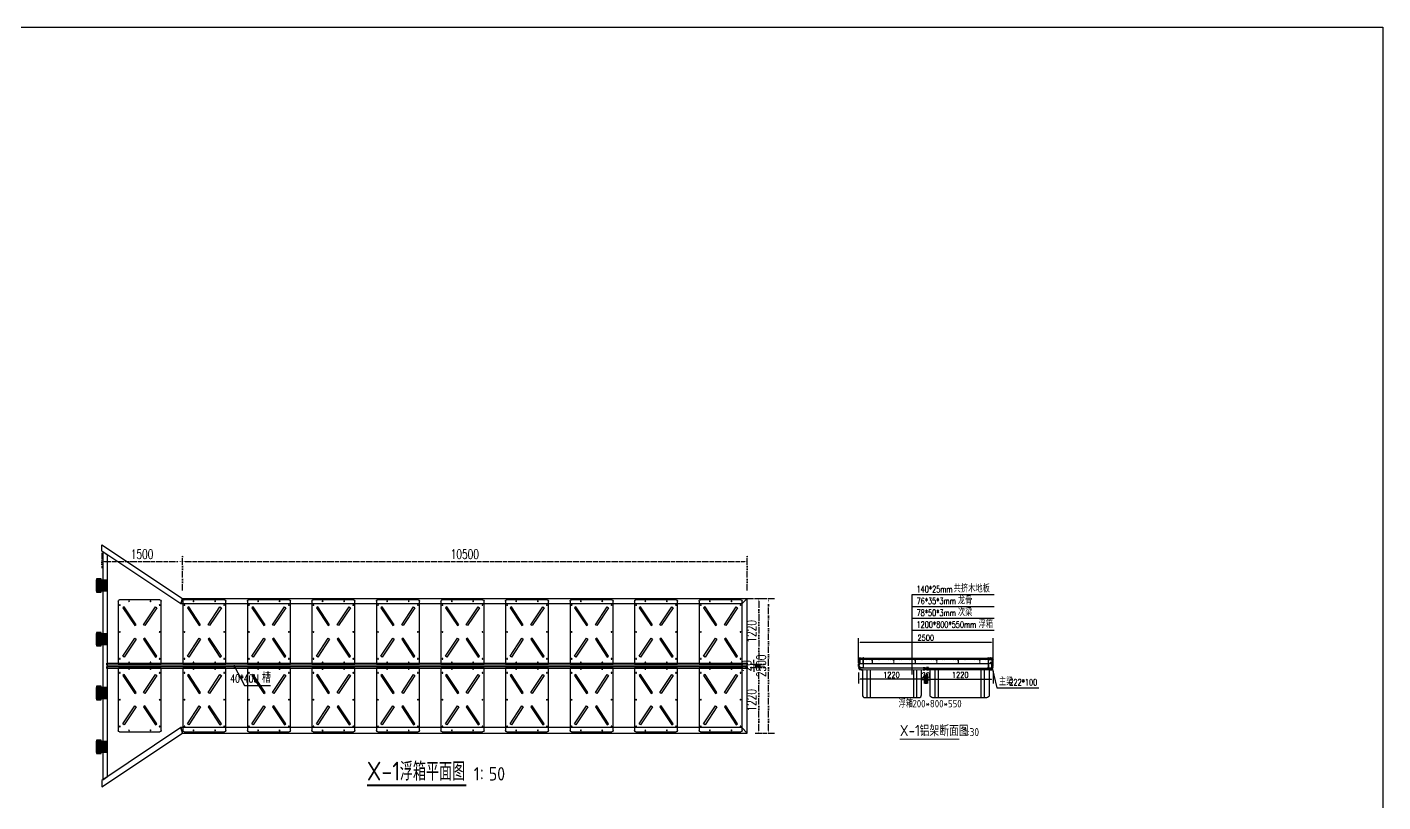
# Model space of a CAD drawing. Extents: x -89702 to 926017, y -610001 to -56924.
# Drawn here: x 138348 to 163556, y -505314 to -490906 of the extents above; entities that cross this region are included whole.
import ezdxf

# ---------------------------------------------------------------- set-up
doc = ezdxf.new("R2010")
doc.units = 0
doc.header["$LTSCALE"] = 10
doc.header["$MEASUREMENT"] = 0
doc.linetypes.add('ACAD_ISO14W100', pattern=[24, 12, -3, 0, -3, 0, -3, 0, -3])
for name, color, linetype in [('DIM_LEAD', 3, 'Continuous'), ('DIM_SYMB', 3, 'Continuous'), ('L-构造线', 6, 'Continuous'), ('PUB_DIM', 3, 'Continuous'), ('PUB_TEXT', 7, 'Continuous'), ('W-_ANTICOLLISION防撞措施', 6, 'Continuous'), ('W-FLOAT_BOWL浮筒', 253, 'Continuous'), ('W-STEEL_FRAME钢架', 3, 'Continuous'), ('W-STEEL_KEEL钢龙骨', 5, 'Continuous'), ('W-WOOD_FLOOR木地板', 30, 'Continuous'), ('柱子底座', 2, 'Continuous'), ('橡胶块', 2, 'Continuous'), ('浮箱U槽', 5, 'Continuous'), ('结构', 1, 'Continuous')]:
    doc.layers.add(name, color=color, linetype=linetype)
doc.styles.add('_TCH_DIM', font='SIMPLEX', dxfattribs={"bigfont": 'GBCBIG'})
doc.styles.get("Standard").update_dxf_attribs({"font": 'gbenor.shx', "bigfont": 'gbcbig.shx'})
doc.styles.add('STANDARD_T3', font='simplex.shx', dxfattribs={"width": 0.7, "bigfont": 'gbcbig.shx'})
doc.dimstyles.new('W&&30', dxfattribs={"dimtxt": 105, "dimasz": 30, "dimexe": 75, "dimexo": 90, "dimgap": 30, "dimtad": 1, "dimdec": 0, "dimzin": 0, "dimdsep": 46, "dimtxsty": 'STANDARD_T3', "dimcen": 0.09, "dimclrd": 1, "dimclre": 1, "dimclrt": 7, "dimazin": 2, "dimtfac": 1, "dimtdec": 0, "dimtix": 1, "dimtmove": 2, "dimatfit": 3, "dimfxl": 0, "dimtolj": 1, "dimtzin": 0, "dimarcsym": 0})
doc.dimstyles.new('W&&50', dxfattribs={"dimtxt": 175, "dimasz": 50, "dimexe": 125, "dimexo": 150, "dimgap": 50, "dimtad": 1, "dimdec": 0, "dimzin": 0, "dimdsep": 46, "dimtxsty": 'STANDARD_T3', "dimcen": 0.09, "dimclrd": 1, "dimclre": 1, "dimclrt": 7, "dimazin": 2, "dimtfac": 1, "dimtdec": 0, "dimtix": 1, "dimtmove": 2, "dimatfit": 3, "dimfxl": 0, "dimtolj": 1, "dimtzin": 0, "dimarcsym": 0})

# ---------------------------------------------------------------- blocks, each defined once
blk = doc.blocks.new('*D877')
at = {"layer": 'Defpoints', "color": 0, "linetype": 'ACAD_ISO14W100', "transparency": 16777216}
for p in [(151736, -501534), (152134, -501534), (151736, -504034)]:
    blk.add_point(p, dxfattribs=at)
at = {"layer": 'PUB_DIM', "color": 1, "linetype": 'ACAD_ISO14W100', "lineweight": -2, "transparency": 16777216}
for p, q in [((151886, -501534), (152259, -501534)), ((152134, -503984), (152134, -501584)), ((151886, -504034), (152259, -504034))]:
    blk.add_line(p, q, dxfattribs=at)
at = {"layer": 'PUB_DIM', "color": 1, "linetype": 'ACAD_ISO14W100', "transparency": 16777216}
for points in [[(152126, -501584), (152143, -501584), (152134, -501534)], [(152126, -503984), (152143, -503984), (152134, -504034)]]:
    blk.add_solid(points, dxfattribs=at)
at = {"layer": 'PUB_DIM', "color": 7, "linetype": 'ACAD_ISO14W100', "transparency": 16777216, "insert": (151997, -502784), "char_height": 175, "attachment_point": 5, "rotation": 90, "style": 'STANDARD_T3'}
blk.add_mtext('\\A1;2500', dxfattribs=at)
blk = doc.blocks.new('$matou$00000145')
at = {"layer": 'W-FLOAT_BOWL浮筒'}
for p, q in [((-600, -375), (-600, 375)), ((-575, 400), (575, 400)), ((600, 375), (600, -375)), ((575, -400), (-575, -400))]:
    blk.add_line(p, q, dxfattribs=at)
at = {"layer": 'W-FLOAT_BOWL浮筒', "color": 3}
for p, q in [((-507, 370), (-493, 370)), ((-500, 377), (-500, 363)), ((-7, 370), (7, 370)), ((0, 377), (0, 363)), ((493, 370), (507, 370)), ((500, 377), (500, 363)), ((-577, 200), (-563, 200)), ((-570, 207), (-570, 193)), ((563, 200), (577, 200)), ((570, 207), (570, 193)), ((-577, -200), (-563, -200)), ((-570, -193), (-570, -207)), ((563, -200), (577, -200)), ((570, -193), (570, -207)), ((-507, -370), (-493, -370)), ((-500, -377), (-500, -363)), ((-7, -370), (7, -370)), ((0, -377), (0, -363)), ((493, -370), (507, -370)), ((500, -377), (500, -363))]:
    blk.add_line(p, q, dxfattribs=at)
at = {"layer": 'W-FLOAT_BOWL浮筒', "ltscale": 100}
for points in [[(-450, 316), (-117, 95), (-133, 70), (-467, 291)], [(450, 316), (117, 95), (133, 70), (467, 291)], [(-450, -316), (-117, -95), (-133, -70), (-467, -291)], [(450, -316), (117, -95), (133, -70), (467, -291)]]:
    blk.add_lwpolyline(points, close=True, dxfattribs=at)
at = {"layer": 'W-FLOAT_BOWL浮筒'}
for centre in [(-500, 370), (0, 370), (500, 370), (-570, 200), (570, 200), (-570, -200), (570, -200), (-500, -370), (0, -370), (500, -370)]:
    blk.add_circle(centre, 7, dxfattribs=at)
for centre, start, end in [((-575, 375), 90, 180), ((575, 375), 0, 90), ((-575, -375), 180, 270), ((575, -375), 270, 0)]:
    blk.add_arc(centre, 25, start, end, dxfattribs=at)
blk = doc.blocks.new('*U817')
at = {"layer": 'W-_ANTICOLLISION防撞措施', "linetype": 'ByBlock', "yscale": -1, "rotation": 89.99999999999999}
for p in [(0, 630), (0, -630)]:
    blk.add_blockref('$matou$00000145', p, dxfattribs=at)
blk = doc.blocks.new('*U818')
at = {"layer": 'W-FLOAT_BOWL浮筒', "color": 0, "linetype": 'ByBlock', "lineweight": -2, "transparency": 16777216}
for p in [(-10800, 0), (-9600, 0), (-8400, 0), (-7200, 0), (-6000, 0), (-4800, 0), (-3600, 0), (-2400, 0), (-1200, 0), (0, 0)]:
    blk.add_blockref('*U817', p, dxfattribs=at)
blk = doc.blocks.new('*D888')
at = {"layer": 'Defpoints', "color": 0, "linetype": 'ACAD_ISO14W100', "transparency": 16777216}
for p in [(151584, -501534), (151643, -502754), (151953, -502754)]:
    blk.add_point(p, dxfattribs=at)
at = {"layer": 'PUB_DIM', "color": 1, "linetype": 'ACAD_ISO14W100', "lineweight": -2, "transparency": 16777216}
for p, q in [((151734, -501534), (152078, -501534)), ((151953, -501584), (151953, -502704)), ((151793, -502754), (152078, -502754))]:
    blk.add_line(p, q, dxfattribs=at)
at = {"layer": 'PUB_DIM', "color": 1, "linetype": 'ACAD_ISO14W100', "transparency": 16777216}
for points in [[(151945, -501584), (151962, -501584), (151953, -501534)], [(151945, -502704), (151962, -502704), (151953, -502754)]]:
    blk.add_solid(points, dxfattribs=at)
at = {"layer": 'PUB_DIM', "color": 7, "linetype": 'ACAD_ISO14W100', "transparency": 16777216, "insert": (151816, -502144), "char_height": 175, "attachment_point": 5, "rotation": 90, "style": 'STANDARD_T3'}
blk.add_mtext('\\A1;1220', dxfattribs=at)
blk = doc.blocks.new('*D889')
at = {"layer": 'Defpoints', "color": 0, "linetype": 'ACAD_ISO14W100', "transparency": 16777216}
for p in [(151643, -502814), (151953, -502814), (151736, -504034)]:
    blk.add_point(p, dxfattribs=at)
at = {"layer": 'PUB_DIM', "color": 1, "linetype": 'ACAD_ISO14W100', "lineweight": -2, "transparency": 16777216}
for p, q in [((151793, -502814), (152078, -502814)), ((151953, -503984), (151953, -502864)), ((151886, -504034), (152078, -504034))]:
    blk.add_line(p, q, dxfattribs=at)
at = {"layer": 'PUB_DIM', "color": 1, "linetype": 'ACAD_ISO14W100', "transparency": 16777216}
for points in [[(151945, -502864), (151962, -502864), (151953, -502814)], [(151945, -503984), (151962, -503984), (151953, -504034)]]:
    blk.add_solid(points, dxfattribs=at)
at = {"layer": 'PUB_DIM', "color": 7, "linetype": 'ACAD_ISO14W100', "transparency": 16777216, "insert": (151816, -503424), "char_height": 175, "attachment_point": 5, "rotation": 90, "style": 'STANDARD_T3'}
blk.add_mtext('\\A1;1220', dxfattribs=at)
blk = doc.blocks.new('*D846')
at = {"layer": 'Defpoints', "color": 0, "linetype": 'ACAD_ISO14W100', "transparency": 16777216}
for p in [(139736, -500534), (141236, -500843), (141236, -501534)]:
    blk.add_point(p, dxfattribs=at)
at = {"layer": 'PUB_DIM', "color": 1, "linetype": 'ACAD_ISO14W100', "lineweight": -2, "transparency": 16777216}
for p, q in [((139736, -500684), (139736, -500968)), ((139786, -500843), (141186, -500843)), ((141236, -501384), (141236, -500718))]:
    blk.add_line(p, q, dxfattribs=at)
at = {"layer": 'PUB_DIM', "color": 1, "linetype": 'ACAD_ISO14W100', "transparency": 16777216}
for points in [[(139786, -500835), (139786, -500852), (139736, -500843)], [(141186, -500835), (141186, -500852), (141236, -500843)]]:
    blk.add_solid(points, dxfattribs=at)
at = {"layer": 'PUB_DIM', "color": 7, "linetype": 'ACAD_ISO14W100', "transparency": 16777216, "insert": (140486, -500706), "char_height": 175, "attachment_point": 5, "style": 'STANDARD_T3'}
blk.add_mtext('\\A1;1500', dxfattribs=at)
blk = doc.blocks.new('*D847')
at = {"layer": 'Defpoints', "color": 0, "linetype": 'ACAD_ISO14W100', "transparency": 16777216}
for p in [(151736, -500843), (141236, -501534), (151736, -501534)]:
    blk.add_point(p, dxfattribs=at)
at = {"layer": 'PUB_DIM', "color": 1, "linetype": 'ACAD_ISO14W100', "lineweight": -2, "transparency": 16777216}
for p, q in [((141236, -501384), (141236, -500718)), ((141286, -500843), (151686, -500843)), ((151736, -501384), (151736, -500718))]:
    blk.add_line(p, q, dxfattribs=at)
at = {"layer": 'PUB_DIM', "color": 1, "linetype": 'ACAD_ISO14W100', "transparency": 16777216}
for points in [[(141286, -500835), (141286, -500852), (141236, -500843)], [(151686, -500835), (151686, -500852), (151736, -500843)]]:
    blk.add_solid(points, dxfattribs=at)
at = {"layer": 'PUB_DIM', "color": 7, "linetype": 'ACAD_ISO14W100', "transparency": 16777216, "insert": (146486, -500706), "char_height": 175, "attachment_point": 5, "style": 'STANDARD_T3'}
blk.add_mtext('\\A1;10500', dxfattribs=at)
blk = doc.blocks.new('*D903')
at = {"layer": 'Defpoints', "color": 0, "linetype": 'ACAD_ISO14W100', "transparency": 16777216}
for p in [(151736, -502774), (151736, -502794), (151861, -502794)]:
    blk.add_point(p, dxfattribs=at)
at = {"layer": 'PUB_DIM', "color": 1, "linetype": 'ACAD_ISO14W100', "lineweight": -2, "transparency": 16777216}
for p, q in [((151861, -502724), (151861, -502674)), ((151861, -502774), (151861, -502794)), ((151861, -502844), (151861, -502894)), ((151886, -502774), (151986, -502774)), ((151886, -502794), (151986, -502794))]:
    blk.add_line(p, q, dxfattribs=at)
at = {"layer": 'PUB_DIM', "color": 1, "linetype": 'ACAD_ISO14W100', "transparency": 16777216}
for points in [[(151852, -502724), (151869, -502724), (151861, -502774)], [(151852, -502844), (151869, -502844), (151861, -502794)]]:
    blk.add_solid(points, dxfattribs=at)
at = {"layer": 'PUB_DIM', "color": 7, "linetype": 'ACAD_ISO14W100', "transparency": 16777216, "insert": (151723, -502784), "char_height": 175, "attachment_point": 5, "rotation": 90, "style": 'STANDARD_T3'}
blk.add_mtext('\\A1;20', dxfattribs=at)
blk = doc.blocks.new('0102')
at = {"color": 5, "lineweight": -3}
for p, q in [((-1521475, 1202749), (-1521475, 1203269)), ((-1521415, 1202749), (-1521415, 1203269)), ((-1520615, 1203269), (-1520615, 1202749)), ((-1520555, 1203269), (-1520555, 1202749))]:
    blk.add_line(p, q, dxfattribs=at)
at = {"color": 5}
blk.add_lwpolyline([(-1521615, 1203299), (-1521615, 1203269), (-1521565, 1203269), (-1520465, 1203268), (-1520415, 1203269), (-1520415, 1203299)], close=True, dxfattribs=at)
at = {"color": 5, "lineweight": -3}
blk.add_lwpolyline([(-1521565, 1203269), (-1521565, 1202799, 0.414214), (-1521515, 1202749), (-1520515, 1202749, 0.414214), (-1520465, 1202799), (-1520465, 1203269)], format="xyb", dxfattribs=at)
blk = doc.blocks.new('*D927')
at = {"layer": 'Defpoints', "color": 0, "transparency": 16777216}
for p in [(155088, -502843), (156308, -502789), (156308, -503035)]:
    blk.add_point(p, dxfattribs=at)
at = {"layer": 'W-STEEL_FRAME钢架', "color": 1, "lineweight": -2, "transparency": 16777216}
for p, q in [((156308, -502879), (156308, -503110)), ((155088, -502933), (155088, -503110)), ((155118, -503035), (156278, -503035))]:
    blk.add_line(p, q, dxfattribs=at)
at = {"layer": 'W-STEEL_FRAME钢架', "color": 1, "transparency": 16777216}
for points in [[(155118, -503030), (155118, -503040), (155088, -503035)], [(156278, -503030), (156278, -503040), (156308, -503035)]]:
    blk.add_solid(points, dxfattribs=at)
at = {"layer": 'W-STEEL_FRAME钢架', "color": 7, "transparency": 16777216, "insert": (155698, -502952), "char_height": 105, "attachment_point": 5, "style": 'STANDARD_T3'}
blk.add_mtext('\\A1;1220', dxfattribs=at)
blk = doc.blocks.new('*D928')
at = {"layer": 'Defpoints', "color": 0, "transparency": 16777216}
for p in [(153808, -502819), (155028, -502843), (153808, -503035)]:
    blk.add_point(p, dxfattribs=at)
at = {"layer": 'W-STEEL_FRAME钢架', "color": 1, "lineweight": -2, "transparency": 16777216}
for p, q in [((153808, -502909), (153808, -503110)), ((154998, -503035), (153838, -503035)), ((155028, -502933), (155028, -503110))]:
    blk.add_line(p, q, dxfattribs=at)
at = {"layer": 'W-STEEL_FRAME钢架', "color": 1, "transparency": 16777216}
for points in [[(153838, -503030), (153838, -503040), (153808, -503035)], [(154998, -503030), (154998, -503040), (155028, -503035)]]:
    blk.add_solid(points, dxfattribs=at)
at = {"layer": 'W-STEEL_FRAME钢架', "color": 7, "transparency": 16777216, "insert": (154418, -502952), "char_height": 105, "attachment_point": 5, "style": 'STANDARD_T3'}
blk.add_mtext('\\A1;1220', dxfattribs=at)
blk = doc.blocks.new('*D926')
at = {"layer": 'Defpoints', "color": 0, "transparency": 16777216}
for p in [(156308, -502345), (153808, -502823), (156308, -502831)]:
    blk.add_point(p, dxfattribs=at)
at = {"layer": 'W-STEEL_FRAME钢架', "color": 1, "lineweight": -2, "transparency": 16777216}
for p, q in [((153808, -502733), (153808, -502270)), ((153838, -502345), (156278, -502345)), ((156308, -502741), (156308, -502270))]:
    blk.add_line(p, q, dxfattribs=at)
at = {"layer": 'W-STEEL_FRAME钢架', "color": 1, "transparency": 16777216}
for points in [[(153838, -502340), (153838, -502350), (153808, -502345)], [(156278, -502340), (156278, -502350), (156308, -502345)]]:
    blk.add_solid(points, dxfattribs=at)
at = {"layer": 'W-STEEL_FRAME钢架', "color": 7, "transparency": 16777216, "insert": (155058, -502263), "char_height": 105, "attachment_point": 5, "style": 'STANDARD_T3'}
blk.add_mtext('\\A1;2500', dxfattribs=at)
blk = doc.blocks.new('$matou$00000085')
at = {"color": 0, "lineweight": 5}
for p, q in [((-17, 36, 0), (-17, 37, 0)), ((-4, 34, 0), (-4, 35, 0)), ((-1, 13, 0), (-3, 13, 0))]:
    blk.add_line(p, q, dxfattribs=at)
at = {"color": 0, "lineweight": 0, "ltscale": 0.5}
blk.add_arc((-2, 17, 0), 4.07, 274.7282, 349.8472, dxfattribs=at)
at = {"layer": '结构', "color": 0, "linetype": 'ByBlock', "lineweight": 0, "ltscale": 0.5}
for p, q in [((-7, 38, 0), (-16, 38, 0)), ((-16, 35, 0), (-8, 35, 0)), ((-7, -34, 0), (-7, 34, 0)), ((-5, 33, 0), (-4, 34, 0)), ((-4, 33, 0), (-5, 33, 0)), ((-5, 31, 0), (-4, 32, 0)), ((-4, 31, 0), (-5, 31, 0)), ((-5, 31, 0), (-4, 31, 0)), ((-4, 31, 0), (-5, 31, 0)), ((-5, 29, 0), (-4, 29, 0)), ((-4, 29, 0), (-5, 29, 0)), ((-5, 27, 0), (-4, 27, 0)), ((-4, 27, 0), (-5, 27, 0)), ((-4, 26, 0), (-5, 25, 0)), ((-5, 25, 0), (-4, 25, 0)), ((-5, 24, 0), (-4, 23, 0)), ((-4, 24, 0), (-5, 24, 0)), ((-5, 22, 0), (-4, 22, 0)), ((-4, 22, 0), (-5, 22, 0)), ((-5, 20, 0), (-4, 20, 0)), ((-4, 20, 0), (-5, 20, 0)), ((-4, 32, 0), (-4, 33, 0)), ((-4, 31, 0), (-4, 29, 0)), ((-4, 31, 0), (-4, 31, 0)), ((-4, 29, 0), (-4, 27, 0)), ((-4, 27, 0), (-4, 26, 0)), ((-4, 25, 0), (-4, 24, 0)), ((-4, 23, 0), (-4, 22, 0)), ((-4, 22, 0), (-4, 20, 0)), ((-4, 20, 0), (-4, 19, 0)), ((-4, -34, 0), (-4, 12, 0)), ((-1, 34, 0), (-1, 35, 0)), ((0, 33, 0), (-1, 34, 0)), ((-1, 33, 0), (0, 33, 0)), ((-1, 32, 0), (-1, 33, 0)), ((0, 31, 0), (-1, 32, 0)), ((-1, 31, 0), (0, 31, 0)), ((-1, 30, 0), (-1, 31, 0)), ((0, 30, 0), (-1, 30, 0)), ((-1, 29, 0), (0, 30, 0)), ((-1, 28, 0), (-1, 29, 0)), ((0, 28, 0), (-1, 28, 0)), ((-1, 28, 0), (0, 28, 0)), ((-1, 26, 0), (-1, 28, 0)), ((0, 26, 0), (-1, 26, 0)), ((-1, 26, 0), (0, 26, 0)), ((-1, 25, 0), (-1, 26, 0)), ((0, 24, 0), (-1, 25, 0)), ((-1, 24, 0), (0, 24, 0)), ((-1, 23, 0), (-1, 24, 0)), ((0, 22, 0), (-1, 23, 0)), ((-1, 22, 0), (0, 22, 0)), ((-1, 22, 0), (-1, 22, 0)), ((-1, 21, 0), (-1, 22, 0)), ((0, 21, 0), (-1, 21, 0)), ((-1, 20, 0), (0, 21, 0)), ((-1, 19, 0), (-1, 20, 0)), ((2, 38, 0), (16, 38, 0)), ((3, 34, 0), (3, 17, 0)), ((16, 35, 0), (4, 35, 0)), ((17, 37, 0), (17, 36, 0)), ((-17, -35, 0), (-8, -35, 0)), ((-17, -38, 0), (-17, -36, 0)), ((17, -38, 0), (-17, -38, 0)), ((-3, -35, 0), (17, -35, 0)), ((17, -36, 0), (17, -38, 0))]:
    blk.add_line(p, q, dxfattribs=at)
for centre, radius, start, end in [((-16, 37, 0), 1, 90, 180), ((-16, 36, 0), 1, 180, 270), ((-8, 34, 0), 1, 0, 90), ((-7, 35, 0), 3, 0, 90.0017), ((-2, 19, 0), 1.75, 180, 0), ((-3, 12, 0), 1, 90, 180), ((2, 35, 0), 3, 89.9983, 180), ((4, 34, 0), 1, 90, 180), ((16, 37, 0), 1, 0, 90), ((16, 36, 0), 1, 270, 360), ((-17, -36, 0), 0.5, 90, 180), ((-17, -38, 0), 0.5, 180, 270), ((-8, -34, 0), 1, 270, 0), ((-3, -34, 0), 1, 180, 270), ((17, -36, 0), 0.5, 0, 90), ((17, -38, 0), 0.5, 270, 0)]:
    blk.add_arc(centre, radius, start, end, dxfattribs=at)
blk = doc.blocks.new('*U924')
at = {"layer": 'W-STEEL_KEEL钢龙骨', "yscale": -1, "rotation": 180}
blk.add_blockref('$matou$00000085', (0, 0, 0), dxfattribs=at)
blk = doc.blocks.new('*U925')
at = {"layer": '浮箱U槽', "color": 0, "linetype": 'ByBlock', "lineweight": -2, "transparency": 16777216}
for p in [(-2000, 0), (-1600, 0), (-1200, 0), (-800, 0), (-400, 0), (0, 0)]:
    blk.add_blockref('*U924', p, dxfattribs=at)
blk = doc.blocks.new('*D929')
at = {"layer": 'Defpoints', "color": 0, "transparency": 16777216}
for p in [(155048, -502860), (155068, -502860), (155068, -503042)]:
    blk.add_point(p, dxfattribs=at)
at = {"layer": 'W-STEEL_FRAME钢架', "color": 1, "lineweight": -2, "transparency": 16777216}
for p, q in [((155018, -503042), (154988, -503042)), ((155048, -502950), (155048, -503117)), ((155048, -503042), (155068, -503042)), ((155068, -502950), (155068, -503117)), ((155098, -503042), (155128, -503042))]:
    blk.add_line(p, q, dxfattribs=at)
at = {"layer": 'W-STEEL_FRAME钢架', "color": 1, "transparency": 16777216}
for points in [[(155018, -503037), (155018, -503047), (155048, -503042)], [(155098, -503037), (155098, -503047), (155068, -503042)]]:
    blk.add_solid(points, dxfattribs=at)
at = {"layer": 'W-STEEL_FRAME钢架', "color": 7, "transparency": 16777216, "insert": (155058, -502959), "char_height": 105, "attachment_point": 5, "style": 'STANDARD_T3'}
blk.add_mtext('\\A1;20', dxfattribs=at)
blk = doc.blocks.new('01')
h = blk.add_hatch()
h.set_pattern_fill('HOUND', color=77, scale=5)
h.set_pattern_definition([(0, (0, 0), (31.75, 7.9375), [127, -63.5]), (90, (0, 0), (-7.9375, -31.75), [127, -63.5])])
h.paths.add_polyline_path([(50227, 12928), (50227, 12728), (50427, 12728), (50427, 12928)])
h.paths.add_polyline_path([(50382, 12893, -1), (50402, 12893, -1)], flags=16)
h.paths.add_polyline_path([(50252, 12893, -1), (50272, 12893, -1)], flags=16)
h.paths.add_polyline_path([(50402, 12763, -1), (50382, 12763, -1)], flags=16)
h.paths.add_polyline_path([(50272, 12763, -1), (50252, 12763, -1)], flags=16)
at = {"color": 251}
blk.add_lwpolyline([(50227, 12928), (50427, 12928), (50427, 12728), (50227, 12728)], close=True, dxfattribs=at)
at = {"color": 6}
for centre in [(50262, 12893), (50392, 12893), (50262, 12763), (50392, 12763)]:
    blk.add_circle(centre, 10, dxfattribs=at)
blk = doc.blocks.new('橡胶块')
h = blk.add_hatch(color=6)
h.dxf.hatch_style = 1
h.paths.add_polyline_path([(100, 126), (10, 126), (10, -124), (100, -124)])
h.paths.add_polyline_path([(55, 66, -1), (75, 66, -1)], flags=16)
h.paths.add_polyline_path([(75, -64, -1), (55, -64, -1)], flags=16)
at = {"color": 2}
for points in [[(100, 126), (10, 126), (10, -124), (100, -124)], [(10, 106), (100, 106), (100, -104), (10, -104)]]:
    blk.add_lwpolyline(points, close=True, dxfattribs=at)
for points in [[(55, 66, -1), (75, 66, -1)], [(75, -64, -1), (55, -64, -1)]]:
    blk.add_lwpolyline(points, format="xyb", close=True, dxfattribs=at)
for centre in [(65, 66), (65, -64)]:
    blk.add_circle(centre, 10, dxfattribs=at)
at = {"layer": '柱子底座', "color": 2}
blk.add_lwpolyline([(-95, -100), (95, -100, 0.414214), (100, -95), (100, 95, 0.414214), (95, 100), (-95, 100, 0.414214), (-100, 95), (-100, -95, 0.414214)], format="xyb", close=True, dxfattribs=at)
at = {"color": 4, "rotation": 180}
blk.add_blockref('01', (50327, 12828), dxfattribs=at)

msp = doc.modelspace()

# ---------------------------------------------------------------- hatches: boundary and pattern name
at = {"layer": 'W-WOOD_FLOOR木地板'}
h = msp.add_hatch(dxfattribs=at)
h.set_pattern_fill('木纹01', color=256, scale=50)
h.set_pattern_definition([(360, (-195332.24, -327805.89), (200, 200), [10, -190]), (360, (-195472.24, -327785.89), (200, 200), [20, -180]), (360, (-195342.24, -327775.89), (200, 200), [10, -190]), (360, (-195462.24, -327755.89), (200, 200), [10, -190]), (360, (-195342.24, -327745.89), (200, 200), [10, -190]), (360, (-195452.24, -327735.89), (200, 200), [10, -190]), (360, (-195342.24, -327725.89), (200, 200), [10, -190]), (360, (-195452.24, -327705.89), (200, 200), [10, -110, 10, -70]), (360, (-195452.24, -327685.89), (200, 200), [20, -100, 10, -70]), (360, (-195462.24, -327655.89), (200, 200), [10, -30, 10, -80, 10, -60]), (360, (-195472.24, -327635.89), (200, 200), [10, -40, 20, -130]), (360, (-195342.24, -327625.89), (200, 200), [10, -190]), (360, (-195472.24, -327615.89), (200, 200), [10, -50, 10, -130]), (45, (-195492.24, -327805.89), (5e-14, 200), [28.2842, -254.55851]), (45, (-195322.24, -327805.89), (5e-14, 200), [56.56854, -226.27417]), (45, (-195322.24, -327705.89), (5e-14, 200), [14.142, -268.70071]), (45, (-195492.24, -327685.89), (5e-14, 200), [42.4264, -240.41631]), (45, (-195322.24, -327685.89), (5e-14, 200), [70.71068, -212.13203]), (45, (-195322.24, -327655.89), (5e-14, 200), [42.4264, -240.41631]), (315, (-195362.24, -327635.89), (200, -9e-14), [14.142, -268.70071]), (315, (-195432.24, -327795.89), (200, -9e-14), [28.2842, -254.55851]), (315, (-195422.24, -327715.89), (200, -9e-14), [28.2842, -254.55851]), (315, (-195362.24, -327755.89), (200, -9e-14), [28.2842, -254.55851]), (315, (-195372.24, -327675.89), (200, -9e-14), [28.2842, -254.55851]), (315, (-195362.24, -327655.89), (200, -9e-14), [42.4264, -240.41631]), (315, (-195412.24, -327775.89), (200, -9e-14), [42.4264, -240.41631]), (315, (-195382.24, -327765.89), (200, -9e-14), [42.4264, -240.41631]), (315, (-195412.24, -327695.89), (200, -9e-14), [42.4264, -240.41631]), (315, (-195392.24, -327685.89), (200, -9e-14), [42.4264, -240.41631]), (26.56505, (-195482.24, -327765.89), (200, 8e-08), [22.36068, -424.85292]), (26.56505, (-195332.24, -327775.89), (200, 8e-08), [89.44272, -357.77088]), (26.56505, (-195332.24, -327745.89), (200, 8e-08), [89.44272, -357.77088]), (26.56505, (-195332.24, -327725.89), (200, 8e-08), [89.4428, -134, 44.722, -179.048795]), (26.56505, (-195312.24, -327695.89), (200, 8e-08), [22.36068, -424.85292]), (26.56505, (-195492.24, -327625.89), (200, 8e-08), [22.36068, -424.85292]), (26.56505, (-195332.24, -327625.89), (200, 8e-08), [44.72136, -402.49224]), (333.43495, (-195382.24, -327805.89), (200, -8e-08), [44.72136, -402.49224]), (333.43495, (-195452.24, -327755.89), (200, -8e-08), [44.72136, -402.49224]), (333.43495, (-195452.24, -327785.89), (200, -8e-08), [22.36068, -424.85224]), (333.43495, (-195442.24, -327735.89), (200, -8e-08), [67.08204, -380.13156]), (333.43495, (-195402.24, -327735.89), (200, -8e-08), [44.72136, -402.49224]), (333.43495, (-195382.24, -327725.89), (200, -8e-08), [44.72136, -402.49224]), (333.43495, (-195442.24, -327705.89), (200, -8e-08), [22.36068, -424.85224]), (333.43495, (-195432.24, -327685.89), (200, -8e-08), [22.36068, -424.85224]), (333.43495, (-195352.24, -327645.89), (200, -8e-08), [22.36068, -424.85224]), (333.43495, (-195362.24, -327715.89), (200, -8e-08), [22.36068, -424.85224]), (333.43495, (-195452.24, -327655.89), (200, -8e-08), [67.08204, -380.13156]), (333.43495, (-195462.24, -327635.89), (200, -8e-08), [44.72136, -402.49224]), (333.43495, (-195352.24, -327695.89), (200, -8e-08), [22.36, -201.24, 22.36, -201.253595]), (333.43495, (-195412.24, -327655.89), (200, -8e-08), [44.72136, -402.49224]), (333.43495, (-195402.24, -327635.89), (200, -8e-08), [44.72136, -402.49224]), (333.43495, (-195462.24, -327615.89), (200, -8e-08), [44.72136, -402.49224]), (333.43495, (-195402.24, -327615.89), (200, -8e-08), [44.72136, -402.49224])])
h.paths.add_polyline_path([(153884.9, -502642.6), (153884.9, -502666.6), (156228.6, -502666.6), (156228.6, -502642.6)])

# ---------------------------------------------------------------- linework, layer by layer
at = {"color": 3, "lineweight": -3}
for p, q in [((153843.2, -502638.5), (153843.5, -502638.1)), ((153844.7, -502638.1), (153845, -502638.5)), ((153845.2, -502638.5), (153845.5, -502638.1)), ((153847.3, -502638.5), (153847.6, -502638.1)), ((153847.7, -502638), (153852.8, -502638)), ((153847.7, -502638), (153849.5, -502638)), ((153858.3, -502640.5), (153858.3, -502644.8)), ((153872.4, -502644.8), (153872.4, -502640.5)), ((153877.9, -502638), (153883.1, -502638)), ((153891.5, -502638.5), (153891.2, -502638.1)), ((153893.5, -502638.5), (153893.2, -502638.1)), ((153894.1, -502638.1), (153893.8, -502638.5)), ((153895.5, -502638.5), (153895.2, -502638.1)), ((153898.3, -502638), (153900.7, -502638)), ((156217, -502638), (156214.6, -502638)), ((156219.8, -502638.5), (156220.1, -502638.1)), ((156221.2, -502638.1), (156221.5, -502638.5)), ((156221.8, -502638.5), (156222.1, -502638.1)), ((156223.8, -502638.5), (156224.1, -502638.1)), ((156237.4, -502638), (156232.2, -502638)), ((156242.9, -502644.8), (156242.9, -502640.5)), ((156257, -502640.5), (156257, -502644.8)), ((156267.6, -502638), (156262.5, -502638)), ((156267.6, -502638), (156265.8, -502638)), ((156268, -502638.5), (156267.7, -502638.1)), ((156270.1, -502638.5), (156269.8, -502638.1)), ((156270.6, -502638.1), (156270.3, -502638.5)), ((156272.1, -502638.5), (156271.8, -502638.1)), ((153807.7, -502770.7), (153807.7, -502751.9)), ((153826.7, -502705.2), (153826.7, -502662.1)), ((153832.2, -502663.1), (153844.8, -502663.1)), ((153895, -502667.6), (153895, -502705.2)), ((153895, -502771.9), (153895, -502821.2)), ((156220.3, -502667.6), (156220.3, -502705.2)), ((156220.3, -502771.9), (156220.3, -502821.2)), ((156283.1, -502663.1), (156270.5, -502663.1)), ((156288.6, -502705.2), (156288.6, -502662.1)), ((156307.7, -502770.7), (156307.7, -502751.9))]:
    msp.add_line(p, q, dxfattribs=at)
at = {"color": 0}
msp.add_line((153858.3, -502642.7), (153872.4, -502642.7), dxfattribs=at)
at = {"color": 1, "lineweight": -3}
msp.add_line((153895, -502743.2), (156220.3, -502743.2), dxfattribs=at)
at = {"color": 4}
msp.add_line((141236.2, -504033.9), (141206, -503933.9), dxfattribs=at)
at = {"color": 6}
msp.add_lwpolyline([(139843.2, -500725.4), (139753.2, -500665.4), (139753.2, -504902.4), (139843.2, -504842.4)], close=True, dxfattribs=at)
at = {"color": 3, "lineweight": -3}
for points in [[(153827.7, -502638, 0.4142136), (153807.7, -502658.1), (153807.7, -502659.7)], [(153827.7, -502642), (153827.7, -502642), (153843.8, -502642, -0.4142136), (153846.8, -502645), (153846.8, -502661.1, -0.4145184), (153844.8, -502663.1)], [(153832.5, -502638, -0.1989124), (153832.6, -502638.1), (153832.9, -502638.5)], [(153833.2, -502638.5), (153833.5, -502638.1, -0.1989124), (153833.6, -502638), (153834.5, -502638, -0.1989124), (153834.6, -502638.1), (153834.9, -502638.5)], [(153835.2, -502638.5), (153835.5, -502638.1, -0.1989124), (153835.6, -502638), (153836.5, -502638, -0.1989124), (153836.6, -502638.1), (153836.9, -502638.5)], [(153837.2, -502638.5), (153837.5, -502638.1, -0.1989124), (153837.7, -502638), (153838.5, -502638, -0.1989124), (153838.6, -502638.1), (153838.9, -502638.5)], [(153839.2, -502638.5), (153839.5, -502638.1, -0.1989124), (153839.7, -502638), (153840.5, -502638, -0.1989124), (153840.6, -502638.1), (153840.9, -502638.5)], [(153841.2, -502638.5), (153841.5, -502638.1, -0.1989124), (153841.7, -502638), (153842.5, -502638, -0.1989124), (153842.7, -502638.1), (153843, -502638.5)], [(153843.5, -502638.1, -0.1989124), (153843.7, -502638), (153844.5, -502638)], [(153845.7, -502638), (153846.5, -502638, -0.1989124), (153846.7, -502638.1), (153847, -502638.5)], [(153864.8, -502663.1), (153851.3, -502663.1, -0.4142136), (153850.3, -502662.1), (153850.3, -502646, -0.4142136), (153851.3, -502645), (153858.1, -502645)], [(153866, -502663.1), (153879.4, -502663.1, 0.4142136), (153880.4, -502662.1), (153880.4, -502646, 0.4142136), (153879.4, -502645), (153872.6, -502645)], [(153883.5, -502638.5), (153883.2, -502638.1, 0.1989124), (153883.1, -502638), (153881.2, -502638)], [(153885.5, -502638.5), (153885.2, -502638.1, 0.1989124), (153885.1, -502638), (153884.2, -502638, 0.1989124), (153884.1, -502638.1), (153883.8, -502638.5)], [(153895, -502667.6, 0.4142136), (153894, -502666.6), (153885, -502666.6, -0.4142136), (153883.9, -502665.6), (153883.9, -502642, -0.4142136), (153885, -502641)], [(153908, -502640.5), (153908, -502640.8, -0.4142136), (153907.8, -502641), (153885, -502641)], [(153887.5, -502638.5), (153887.2, -502638.1, 0.1989124), (153887.1, -502638), (153886.2, -502638, 0.1989124), (153886.1, -502638.1), (153885.8, -502638.5)], [(153889.5, -502638.5), (153889.2, -502638.1, 0.1989124), (153889.1, -502638), (153888.2, -502638, 0.1989124), (153888.1, -502638.1), (153887.8, -502638.5)], [(153891.1, -502638), (153890.3, -502638, 0.1989124), (153890.1, -502638.1), (153889.8, -502638.5)], [(153893.1, -502638), (153892.3, -502638, 0.1989124), (153892.1, -502638.1), (153891.8, -502638.5)], [(153895.1, -502638), (153894.3, -502638, 0.1989124), (153894.1, -502638.1)], [(153897.6, -502638.5), (153897.3, -502638.1, 0.1989124), (153897.1, -502638), (153896.3, -502638, 0.1989124), (153896.1, -502638.1), (153895.8, -502638.5)], [(153898.3, -502638, 0.1989124), (153898.1, -502638.1), (153897.8, -502638.5)], [(156207.3, -502640.5), (156207.3, -502640.8, 0.4142136), (156207.5, -502641), (156230.3, -502641)], [(156217, -502638, -0.1989124), (156217.2, -502638.1), (156217.5, -502638.5)], [(156217.7, -502638.5), (156218, -502638.1, -0.1989124), (156218.2, -502638), (156219, -502638, -0.1989124), (156219.2, -502638.1), (156219.5, -502638.5)], [(156220.2, -502638), (156221, -502638, -0.1989124), (156221.2, -502638.1)], [(156220.3, -502667.6, -0.4142136), (156221.3, -502666.6), (156230.3, -502666.6, 0.4142136), (156231.4, -502665.6), (156231.4, -502642, 0.4142136), (156230.3, -502641)], [(156222.2, -502638), (156223, -502638, -0.1989124), (156223.2, -502638.1), (156223.5, -502638.5)], [(156224.2, -502638), (156225, -502638, -0.1989124), (156225.2, -502638.1), (156225.5, -502638.5)], [(156225.8, -502638.5), (156226.1, -502638.1, -0.1989124), (156226.2, -502638), (156227.1, -502638, -0.1989124), (156227.2, -502638.1), (156227.5, -502638.5)], [(156227.8, -502638.5), (156228.1, -502638.1, -0.1989124), (156228.2, -502638), (156229.1, -502638, -0.1989124), (156229.2, -502638.1), (156229.5, -502638.5)], [(156229.8, -502638.5), (156230.1, -502638.1, -0.1989124), (156230.2, -502638), (156231.1, -502638, -0.1989124), (156231.2, -502638.1), (156231.5, -502638.5)], [(156231.8, -502638.5), (156232.1, -502638.1, -0.1989124), (156232.2, -502638), (156234.1, -502638)], [(156249.3, -502663.1), (156235.9, -502663.1, -0.4142136), (156234.9, -502662.1), (156234.9, -502646, -0.4142136), (156235.9, -502645), (156242.7, -502645)], [(156250.5, -502663.1), (156264, -502663.1, 0.4142136), (156265, -502662.1), (156265, -502646, 0.4142136), (156264, -502645), (156257.2, -502645)], [(156269.6, -502638), (156268.8, -502638, 0.1989124), (156268.6, -502638.1), (156268.3, -502638.5)], [(156287.6, -502642), (156287.6, -502642), (156271.5, -502642, 0.4142136), (156268.5, -502645), (156268.5, -502661.1, 0.4145184), (156270.5, -502663.1)], [(156271.8, -502638.1, 0.1989124), (156271.6, -502638), (156270.8, -502638)], [(156274.1, -502638.5), (156273.8, -502638.1, 0.1989124), (156273.6, -502638), (156272.8, -502638, 0.1989124), (156272.6, -502638.1), (156272.3, -502638.5)], [(156276.1, -502638.5), (156275.8, -502638.1, 0.1989124), (156275.6, -502638), (156274.8, -502638, 0.1989124), (156274.7, -502638.1), (156274.4, -502638.5)], [(156278.1, -502638.5), (156277.8, -502638.1, 0.1989124), (156277.6, -502638), (156276.8, -502638, 0.1989124), (156276.7, -502638.1), (156276.4, -502638.5)], [(156280.1, -502638.5), (156279.8, -502638.1, 0.1989124), (156279.7, -502638), (156278.8, -502638, 0.1989124), (156278.7, -502638.1), (156278.4, -502638.5)], [(156282.1, -502638.5), (156281.8, -502638.1, 0.1989124), (156281.7, -502638), (156280.8, -502638, 0.1989124), (156280.7, -502638.1), (156280.4, -502638.5)], [(156282.8, -502638, 0.1989124), (156282.7, -502638.1), (156282.4, -502638.5)], [(156287.6, -502638, -0.4142136), (156307.7, -502658.1), (156307.7, -502659.7)], [(153807.7, -502770.7, 0.1989124), (153807.7, -502770.8), (153808, -502771.1, -0.4142136), (153808, -502771.4), (153807.7, -502771.7, 0.1989124), (153807.7, -502771.9)], [(153807.7, -502796.6, 0.4142136), (153810.2, -502799.1), (153811.5, -502799.1, 0.4142136), (153811.7, -502798.9)], [(153807.7, -502818.7), (153807.7, -502822.7, 0.4142136), (153809.7, -502824.7)], [(153838.8, -502860.9, -0.4142136), (153826.7, -502848.8), (153826.7, -502826.8, 0.4142136), (153824.7, -502824.7), (153809.7, -502824.7)], [(153811.7, -502813.4, 0.4142136), (153811.5, -502813.2), (153810.2, -502813.2)], [(153811.7, -502657), (153811.7, -502657), (153828.2, -502657, -0.4142136), (153830.2, -502659.1), (153830.2, -502661.1, 0.4139088), (153832.2, -502663.1)], [(153811.7, -502798.9), (153811.7, -502792.1, -0.4142136), (153812.7, -502791.1), (153825.7, -502791.1, -0.4142136), (153826.7, -502792.1), (153826.7, -502805.6, 0.1989124), (153826.8, -502805.7), (153827.1, -502806, -0.4142136), (153827.1, -502806.3), (153826.8, -502806.6, 0.1989124), (153826.7, -502806.8), (153826.7, -502820.2, -0.4142136), (153825.7, -502821.2), (153812.7, -502821.2, -0.4142136), (153811.7, -502820.2), (153811.7, -502813.4)], [(153814.3, -502742.4, -0.4035353), (153815.5, -502743.2), (153816.8, -502750.6, 0.3624885), (153817.8, -502751.5), (153824.7, -502751.5, 0.4142136), (153826.7, -502749.5), (153826.7, -502706.4)], [(153824.7, -502660.1), (153817.8, -502660.1, 0.3624885), (153816.8, -502660.9), (153815.5, -502668.3)], [(153826.7, -502705.2, 0.1989124), (153826.8, -502705.3), (153827.1, -502705.6, -0.4142136), (153827.1, -502705.9), (153826.8, -502706.2, 0.1989124), (153826.7, -502706.4)], [(153907, -502824.7), (153831.7, -502824.7, 0.4142136), (153829.7, -502826.8), (153829.7, -502848.8, 0.4142136), (153838.8, -502857.9)], [(153855.4, -502860.8), (153855.7, -502860.5, -0.4142136), (153856, -502860.5), (153856.3, -502860.8, 0.1989124), (153856.4, -502860.9), (153864.9, -502860.9, 0.4142136), (153865.9, -502859.9), (153865.9, -502858.9, 0.4142136), (153864.9, -502857.9), (153838.8, -502857.9)], [(153855.4, -502860.8, -0.1989124), (153855.2, -502860.9), (153838.8, -502860.9)], [(153866, -502663.1, 0.1989124), (153865.8, -502663.2), (153865.5, -502663.5, -0.4142136), (153865.2, -502663.5), (153864.9, -502663.2, 0.1989124), (153864.8, -502663.1)], [(153895, -502743.2), (153895, -502821.2, 2.4142136), (153895.5, -502821.7), (153907, -502821.7, -0.4142136), (153908, -502822.7), (153908, -502823.7, -0.4142136), (153907, -502824.7)], [(153894.9, -502705.3), (153894.6, -502705.6, 0.4142136), (153894.6, -502705.9), (153894.9, -502706.2, -0.1989124), (153895, -502706.4), (153895, -502706.4), (153895, -502770.7)], [(153894.9, -502770.8), (153894.6, -502771.1, 0.4142136), (153894.6, -502771.4), (153894.9, -502771.7)], [(156220.3, -502743.2), (156220.3, -502821.2, -2.4142136), (156219.8, -502821.7), (156208.3, -502821.7, 0.4142136), (156207.3, -502822.7), (156207.3, -502823.7, 0.4142136), (156208.3, -502824.7)], [(156208.3, -502824.7), (156283.6, -502824.7, -0.4142136), (156285.6, -502826.8), (156285.6, -502848.8, -0.4142136), (156276.5, -502857.9)], [(156220.4, -502705.3), (156220.7, -502705.6, -0.4142136), (156220.7, -502705.9), (156220.4, -502706.2, 0.1989124), (156220.3, -502706.4), (156220.3, -502706.4), (156220.3, -502770.7)], [(156220.4, -502770.8), (156220.7, -502771.1, -0.4142136), (156220.7, -502771.4), (156220.4, -502771.7)], [(156249.3, -502663.1, -0.1989124), (156249.5, -502663.2), (156249.8, -502663.5, 0.4142136), (156250.1, -502663.5), (156250.4, -502663.2, -0.1989124), (156250.5, -502663.1)], [(156259.9, -502860.8), (156259.6, -502860.5, 0.4142136), (156259.3, -502860.5), (156259, -502860.8, -0.1989124), (156258.9, -502860.9), (156250.4, -502860.9, -0.4142136), (156249.4, -502859.9), (156249.4, -502858.9, -0.4142136), (156250.4, -502857.9), (156276.5, -502857.9)], [(156259.9, -502860.8, 0.1989124), (156260.1, -502860.9), (156276.5, -502860.9)], [(156276.5, -502860.9, 0.4142136), (156288.6, -502848.8), (156288.6, -502826.8, -0.4142136), (156290.6, -502824.7), (156305.6, -502824.7)], [(156303.6, -502657), (156303.6, -502657), (156287.1, -502657, 0.4142136), (156285.1, -502659.1), (156285.1, -502661.1, -0.4139088), (156283.1, -502663.1)], [(156288.6, -502705.2, -0.1989124), (156288.5, -502705.3), (156288.2, -502705.6, 0.4142136), (156288.2, -502705.9), (156288.5, -502706.2, -0.1989124), (156288.6, -502706.4)], [(156303.6, -502798.9), (156303.6, -502792.1, 0.4142136), (156302.6, -502791.1), (156289.6, -502791.1, 0.4142136), (156288.6, -502792.1), (156288.6, -502805.6, -0.1989124), (156288.5, -502805.7), (156288.2, -502806, 0.4142136), (156288.2, -502806.3), (156288.5, -502806.6, -0.1989124), (156288.6, -502806.8), (156288.6, -502820.2, 0.4142136), (156289.6, -502821.2), (156302.6, -502821.2, 0.4142136), (156303.6, -502820.2), (156303.6, -502813.4)], [(156301, -502742.4, 0.4035353), (156299.8, -502743.2), (156298.5, -502750.6, -0.3624885), (156297.5, -502751.5), (156290.6, -502751.5, -0.4142136), (156288.6, -502749.5), (156288.6, -502706.4)], [(156290.6, -502660.1), (156297.5, -502660.1, -0.3624885), (156298.5, -502660.9), (156299.8, -502668.3)], [(156307.7, -502796.6, -0.4142136), (156305.1, -502799.1), (156303.8, -502799.1, -0.4142136), (156303.6, -502798.9)], [(156303.6, -502813.4, -0.4142136), (156303.8, -502813.2), (156305.1, -502813.2)], [(156307.7, -502818.7), (156307.7, -502822.7, -0.4142136), (156305.6, -502824.7)], [(156307.7, -502770.7, -0.1989124), (156307.6, -502770.8), (156307.3, -502771.1, 0.4142136), (156307.3, -502771.4), (156307.6, -502771.7, -0.1989124), (156307.7, -502771.9)]]:
    msp.add_lwpolyline(points, format="xyb", dxfattribs=at)
for points in [[(153827.7, -502638), (153832.5, -502638), (153830.1, -502638)], [(156287.6, -502638), (156282.8, -502638), (156285.2, -502638)], [(153807.7, -502796.6), (153807.7, -502786.2), (153807.7, -502771.9)], [(156307.7, -502796.6), (156307.7, -502786.2), (156307.7, -502771.9)]]:
    msp.add_lwpolyline(points, dxfattribs=at)
for points in [[(153891.5, -502818.2, -0.4142136), (153888.5, -502821.2), (153833.2, -502821.2, -0.4142136), (153830.2, -502818.2), (153830.2, -502790.6, 0.4142136), (153827.2, -502787.6), (153814.2, -502787.6, -0.4142136), (153811.2, -502784.6), (153811.2, -502759, -0.4142136), (153814.2, -502756), (153827.2, -502756, 0.4142136), (153830.2, -502753), (153830.2, -502743.4, -0.4142136), (153832.2, -502741.4), (153888.5, -502741.4, -0.4142136), (153891.5, -502744.4)], [(153883.4, -502670.1, -0.356394), (153880.5, -502667.7, 0.356394), (153878.5, -502666.1), (153833.3, -502666.1, 0.4142136), (153830.2, -502669.1), (153830.2, -502736.4, 0.4142136), (153832.2, -502738.4), (153888.5, -502738.4, 0.4142136), (153891.5, -502735.4), (153891.5, -502673.2, 0.4142136), (153888.5, -502670.1)], [(156231.9, -502670.1, 0.356394), (156234.8, -502667.7, -0.356394), (156236.8, -502666.1), (156282.1, -502666.1, -0.4142136), (156285.1, -502669.1), (156285.1, -502736.4, -0.4142136), (156283.1, -502738.4), (156226.8, -502738.4, -0.4142136), (156223.8, -502735.4), (156223.8, -502673.2, -0.4142136), (156226.8, -502670.1)], [(156223.8, -502818.2, 0.4142136), (156226.8, -502821.2), (156282.1, -502821.2, 0.4142136), (156285.1, -502818.2), (156285.1, -502790.6, -0.4142136), (156288.1, -502787.6), (156301.1, -502787.6, 0.4142136), (156304.1, -502784.6), (156304.1, -502759, 0.4142136), (156301.1, -502756), (156288.1, -502756, -0.4142136), (156285.1, -502753), (156285.1, -502743.4, 0.4142136), (156283.1, -502741.4), (156226.8, -502741.4, 0.4142136), (156223.8, -502744.4)]]:
    msp.add_lwpolyline(points, format="xyb", close=True, dxfattribs=at)
at = {"color": 4}
for points in [[(155047.7, -502816.7), (155047.7, -502859.7), (155007.7, -502859.7), (155007.7, -502855.7), (155043.7, -502855.7), (155043.7, -502820.7), (155007.7, -502820.7), (155007.7, -502816.7)], [(155067.6, -502816.7), (155067.6, -502859.7), (155107.6, -502859.7), (155107.6, -502855.7), (155071.6, -502855.7), (155071.6, -502820.7), (155107.6, -502820.7), (155107.6, -502816.7)]]:
    msp.add_lwpolyline(points, close=True, dxfattribs=at)
at = {"color": 3, "lineweight": -3}
for centre, radius, start, end in [((153827.7, -502658), 16, 89.81657, 176.44721), ((153833.1, -502638.4), 0.201, 225, 315), ((153835.1, -502638.4), 0.201, 225, 315), ((153837.1, -502638.4), 0.201, 225, 315), ((153839.1, -502638.4), 0.201, 225, 315), ((153841.1, -502638.4), 0.201, 225, 315), ((153843.1, -502638.4), 0.201, 225, 315), ((153844.5, -502638.2), 0.201, 45, 90), ((153845.1, -502638.4), 0.201, 225, 315), ((153845.7, -502638.2), 0.201, 90, 135), ((153847.1, -502638.4), 0.201, 225, 315), ((153847.7, -502638.2), 0.201, 90, 135), ((153853.2, -502644.6), 6.62, 38.30466, 92.80743), ((153858.1, -502644.8), 0.201, 270, 0.27411), ((153877.6, -502644.6), 6.62, 87.19257, 141.69534), ((153872.6, -502644.8), 0.201, 180, 270), ((153883.6, -502638.4), 0.201, 225, 315), ((153885.7, -502638.4), 0.201, 225, 315), ((153887.7, -502638.4), 0.201, 225, 315), ((153889.7, -502638.4), 0.201, 225, 315), ((153891.1, -502638.2), 0.201, 45, 90), ((153891.7, -502638.4), 0.201, 225, 315), ((153893.1, -502638.2), 0.201, 45, 90), ((153893.7, -502638.4), 0.201, 225, 315), ((153895.1, -502638.2), 0.201, 45, 90), ((153895.7, -502638.4), 0.201, 225, 315), ((153897.7, -502638.4), 0.201, 225, 315), ((153900.1, -502651.8), 13.8, 54.83943, 92.38149), ((156215.2, -502651.8), 13.8, 87.61851, 125.16057), ((156217.6, -502638.4), 0.201, 225, 315), ((156219.6, -502638.4), 0.201, 225, 315), ((156220.2, -502638.2), 0.201, 90, 135), ((156221.6, -502638.4), 0.201, 225, 315), ((156222.2, -502638.2), 0.201, 90, 135), ((156223.6, -502638.4), 0.201, 225, 315), ((156224.2, -502638.2), 0.201, 90, 135), ((156225.6, -502638.4), 0.201, 225, 315), ((156227.6, -502638.4), 0.201, 225, 315), ((156229.6, -502638.4), 0.201, 225, 315), ((156231.7, -502638.4), 0.201, 225, 315), ((156237.7, -502644.6), 6.62, 38.30466, 92.80743), ((156242.7, -502644.8), 0.201, 270, 360), ((156262.1, -502644.6), 6.62, 87.19257, 141.69534), ((156257.2, -502644.8), 0.201, 179.72589, 270), ((156267.6, -502638.2), 0.201, 45, 90), ((156268.2, -502638.4), 0.201, 225, 315), ((156269.6, -502638.2), 0.201, 45, 90), ((156270.2, -502638.4), 0.201, 225, 315), ((156270.8, -502638.2), 0.201, 90, 135), ((156272.2, -502638.4), 0.201, 225, 315), ((156274.2, -502638.4), 0.201, 225, 315), ((156276.2, -502638.4), 0.201, 225, 315), ((156278.2, -502638.4), 0.201, 225, 315), ((156280.2, -502638.4), 0.201, 225, 315), ((156282.2, -502638.4), 0.201, 225, 315), ((156287.6, -502658), 16, 3.55279, 90.18343), ((153814.3, -502818.4), 6.62, 128.30466, 182.80743), ((153817.5, -502659.7), 9.88, 179.70936, 251.9861), ((153817.8, -502751.9), 10.1, 110.04221, 179.70548), ((153814.5, -502668.1), 1, 270, 349.7), ((153824.7, -502662.1), 2.01, 0, 90), ((153894.8, -502705.2), 0.201, 315, 0), ((153894.8, -502770.7), 0.201, 315, 0), ((153894.8, -502771.9), 0.201, 360, 45), ((156220.5, -502705.2), 0.201, 180, 225), ((156220.5, -502770.7), 0.201, 180, 225), ((156220.5, -502771.9), 0.201, 135, 180), ((156290.6, -502662.1), 2.01, 90, 180), ((156300.8, -502668.1), 1, 190.3, 270), ((156297.8, -502659.7), 9.88, 288.0139, 0.29064), ((156297.5, -502751.9), 10.1, 0.29452, 69.95779), ((156301, -502818.4), 6.62, 357.19257, 51.69534)]:
    msp.add_arc(centre, radius, start, end, dxfattribs=at)
at = {"layer": 'DIM_LEAD'}
for p, q in [((142202.3, -502799.5), (142388.4, -503147.6)), ((156265.6, -502724.9), (156378.5, -503190.6)), ((142388.4, -503147.6), (142873, -503147.6)), ((156378.5, -503190.6), (157158.7, -503190.6))]:
    msp.add_line(p, q, dxfattribs=at)
for points, const_width in [([(142197.5, -502790.7, 1), (142207, -502808.3, 1)], 20), ([(156263.7, -502717.1, 1), (156267.5, -502732.7, 1)], 16)]:
    msp.add_lwpolyline(points, format="xyb", close=True, dxfattribs=dict(at, const_width=const_width))
at = {"layer": 'DIM_SYMB'}
for p, q in [((154806.4, -502119), (154806.4, -501459.6)), ((154806.4, -501459.6), (156326, -501459.6)), ((154806.4, -501679.4), (156326, -501679.4)), ((154806.4, -501899.2), (156326, -501899.2)), ((154806.4, -502942.4), (154806.4, -502119)), ((154806.4, -502119), (156326, -502119))]:
    msp.add_line(p, q, dxfattribs=at)
at = {"layer": 'DIM_SYMB', "const_width": 21}
msp.add_lwpolyline([(154574.8, -504149.4), (155681.3, -504149.4)], dxfattribs=at)
at = {"layer": 'DIM_SYMB', "color": 0, "const_width": 35}
msp.add_lwpolyline([(144665.7, -505005.9), (146513.6, -505005.9)], dxfattribs=at)
at = {"layer": 'L-构造线'}
msp.add_lwpolyline([(111175.6, -490906.1), (163556.4, -490906.1), (163556.4, -610000.5), (111175.6, -610000.5)], close=True, dxfattribs=at)
at = {"layer": 'W-STEEL_FRAME钢架'}
for points in [[(141206, -501633.9), (139736.2, -500654.1), (139736.2, -500533.9), (141236.2, -501533.9)], [(141236.2, -501533.9), (151736.2, -501533.9), (151636.2, -501633.9), (141206, -501633.9)], [(151736.2, -501533.9), (151636.2, -501633.9), (151636.2, -503933.9), (151736.2, -504033.9)], [(141206, -503933.9), (139736.2, -504913.7), (139736.2, -505033.9), (141236.2, -504033.9)], [(141236.2, -504033.9), (151736.2, -504033.9), (151636.2, -503933.9), (141206, -503933.9)]]:
    msp.add_lwpolyline(points, close=True, dxfattribs=at)
at = {"layer": 'W-WOOD_FLOOR木地板'}
msp.add_lwpolyline([(153884.9, -502642.6), (156228.6, -502642.6), (156228.6, -502666.6), (153884.9, -502666.6)], close=True, dxfattribs=at)
at = {"layer": '浮箱U槽', "linetype": 'ByBlock'}
for points in [[(151736.2, -502773.9), (139833.2, -502773.9), (139833.2, -502733.9), (151736.2, -502733.9)], [(151736.2, -502833.9), (139833.2, -502833.9), (139833.2, -502793.9), (151736.2, -502793.9)]]:
    msp.add_lwpolyline(points, close=True, dxfattribs=at)

# ---------------------------------------------------------------- block references
at = {"color": 0}
msp.add_blockref('0102', (1675442.6, -1706124.3), dxfattribs=at)
at = {"color": 0, "xscale": -1}
msp.add_blockref('0102', (-1365327.3, -1706126.4), dxfattribs=at)
at = {"layer": 'W-FLOAT_BOWL浮筒', "color": 0, "linetype": 'ByBlock'}
msp.add_blockref('*U818', (151243.2, -502783.9), dxfattribs=at)
at = {"layer": '橡胶块', "color": 2, "rotation": 180}
for p in [(139736.2, -501288.7), (139736.2, -502288.7), (139736.2, -503288.7), (139736.2, -504288.7)]:
    msp.add_blockref('橡胶块', p, dxfattribs=at)
at = {"layer": '浮箱U槽'}
msp.add_blockref('*U925', (156057.5, -502704.6), dxfattribs=at)

# ---------------------------------------------------------------- texts
at = {"layer": 'PUB_TEXT', "color": 7, "style": '_TCH_DIM', "width": 0.705882}
for s, height, p in [('140*25mm', 119, (154886.2, -501417.6)), ('76*35*3mm', 119, (154886.2, -501637.4)), ('78*50*3mm', 119, (154886.2, -501857.2)), ('1200*800*550mm', 119, (154886.2, -502077)), ('40*40U', 148.75, (142124.3, -503095.1)), ('222*100', 119, (156612.7, -503148.6))]:
    msp.add_text(s, height=height, dxfattribs=at).set_placement(p)
at = {"layer": 'PUB_TEXT', "color": 7, "style": '_TCH_DIM'}
for s, height, p in [('共挤木地板', 135.04, (155574.2, -501417.6)), ('龙骨', 135.04, (155654.2, -501637.4)), ('次梁', 135.04, (155654.2, -501857.2)), ('浮箱', 135.04, (156038.2, -502077)), ('槽', 168.8, (142714.3, -503095.1)), ('主梁', 135.04, (156416.1, -503148.6))]:
    msp.add_text(s, height=height, dxfattribs=at).set_placement(p)
at = {"layer": 'PUB_TEXT'}
for s, height, p in [('浮箱', 135.04, (154552, -503557.2)), ('1200*800*550', 140, (154748.6, -503557.2))]:
    msp.add_text(s, height=height, dxfattribs=at).set_placement(p)
at = {"layer": 'PUB_TEXT', "color": 7}
for s, height, p in [('X-1', 210, (154574.8, -504091.8)), ('铝架断面图', 202.55, (154942.3, -504091.8)), ('1:30', 150, (155765.3, -504091.8)), ('X-1', 350, (144665.7, -504917.3)), ('浮箱平面图', 337.59, (145278.2, -504917.3)), ('1', 250, (146653.6, -504917.3)), ('50', 250, (146933.3, -504917.3)), ('：', 241.1, (146757.8, -504917.3))]:
    msp.add_text(s, height=height, dxfattribs=at).set_placement(p)

# ---------------------------------------------------------------- dimensions: what is measured, and where the dimension line sits
at = {"layer": 'PUB_DIM', "color": 1, "linetype": 'ACAD_ISO14W100'}
for base, p1, p2, picture, middle in [((141236.2, -500843.3), (139736.2, -500533.9), (141236.2, -501533.9), '*D846', (140486.2, -500705.8)), ((151736.2, -500843.3), (141236.2, -501533.9), (151736.2, -501533.9), '*D847', (146486.2, -500705.8))]:
    dim = msp.add_linear_dim(base=base, p1=p1, p2=p2, dimstyle='W&&50', dxfattribs=at)
    dim.commit()
    dim.dimension.update_dxf_attribs({"geometry": picture, "text_midpoint": middle})
for base, p1, p2, picture, middle in [((151953.2, -502753.9), (151584.1, -501533.9), (151643.2, -502753.9), '*D888', (151815.7, -502143.9)), ((151860.7, -502793.9), (151736.2, -502773.9), (151736.2, -502793.9), '*D903', (151723.2, -502783.9)), ((151953.2, -502813.9), (151736.2, -504033.9), (151643.2, -502813.9), '*D889', (151815.7, -503423.9))]:
    dim = msp.add_linear_dim(base=base, p1=p1, p2=p2, angle=90, dimstyle='W&&50', dxfattribs=at)
    dim.commit()
    dim.dimension.update_dxf_attribs({"geometry": picture, "text_midpoint": middle})
dim = msp.add_aligned_dim(p1=(151736.2, -504033.9), p2=(151736.2, -501533.9), distance=-398, dimstyle='W&&50', dxfattribs=at)
dim.commit()
dim.dimension.update_dxf_attribs({"geometry": '*D877', "text_midpoint": (151996.7, -502783.9)})
at = {"layer": 'W-STEEL_FRAME钢架'}
for base, p1, p2, picture, middle in [((156307.7, -502345.2), (153807.7, -502822.8), (156307.7, -502831), '*D926', (155057.7, -502262.7)), ((153807.7, -503034.8), (155027.7, -502842.7), (153807.7, -502818.7), '*D928', (154417.7, -502952.3))]:
    dim = msp.add_linear_dim(base=base, p1=p1, p2=p2, angle=180, dimstyle='W&&30', dxfattribs=at)
    dim.commit()
    dim.dimension.update_dxf_attribs({"geometry": picture, "text_midpoint": middle})
for base, p1, p2, picture, middle in [((155067.6, -503041.9), (155047.7, -502859.7), (155067.6, -502859.7), '*D929', (155057.6, -502959.4)), ((156307.7, -503034.8), (155087.6, -502842.8), (156307.7, -502789.1), '*D927', (155697.6, -502952.3))]:
    dim = msp.add_linear_dim(base=base, p1=p1, p2=p2, dimstyle='W&&30', dxfattribs=at)
    dim.commit()
    dim.dimension.update_dxf_attribs({"geometry": picture, "text_midpoint": middle})

doc.saveas('drawing.dxf')
